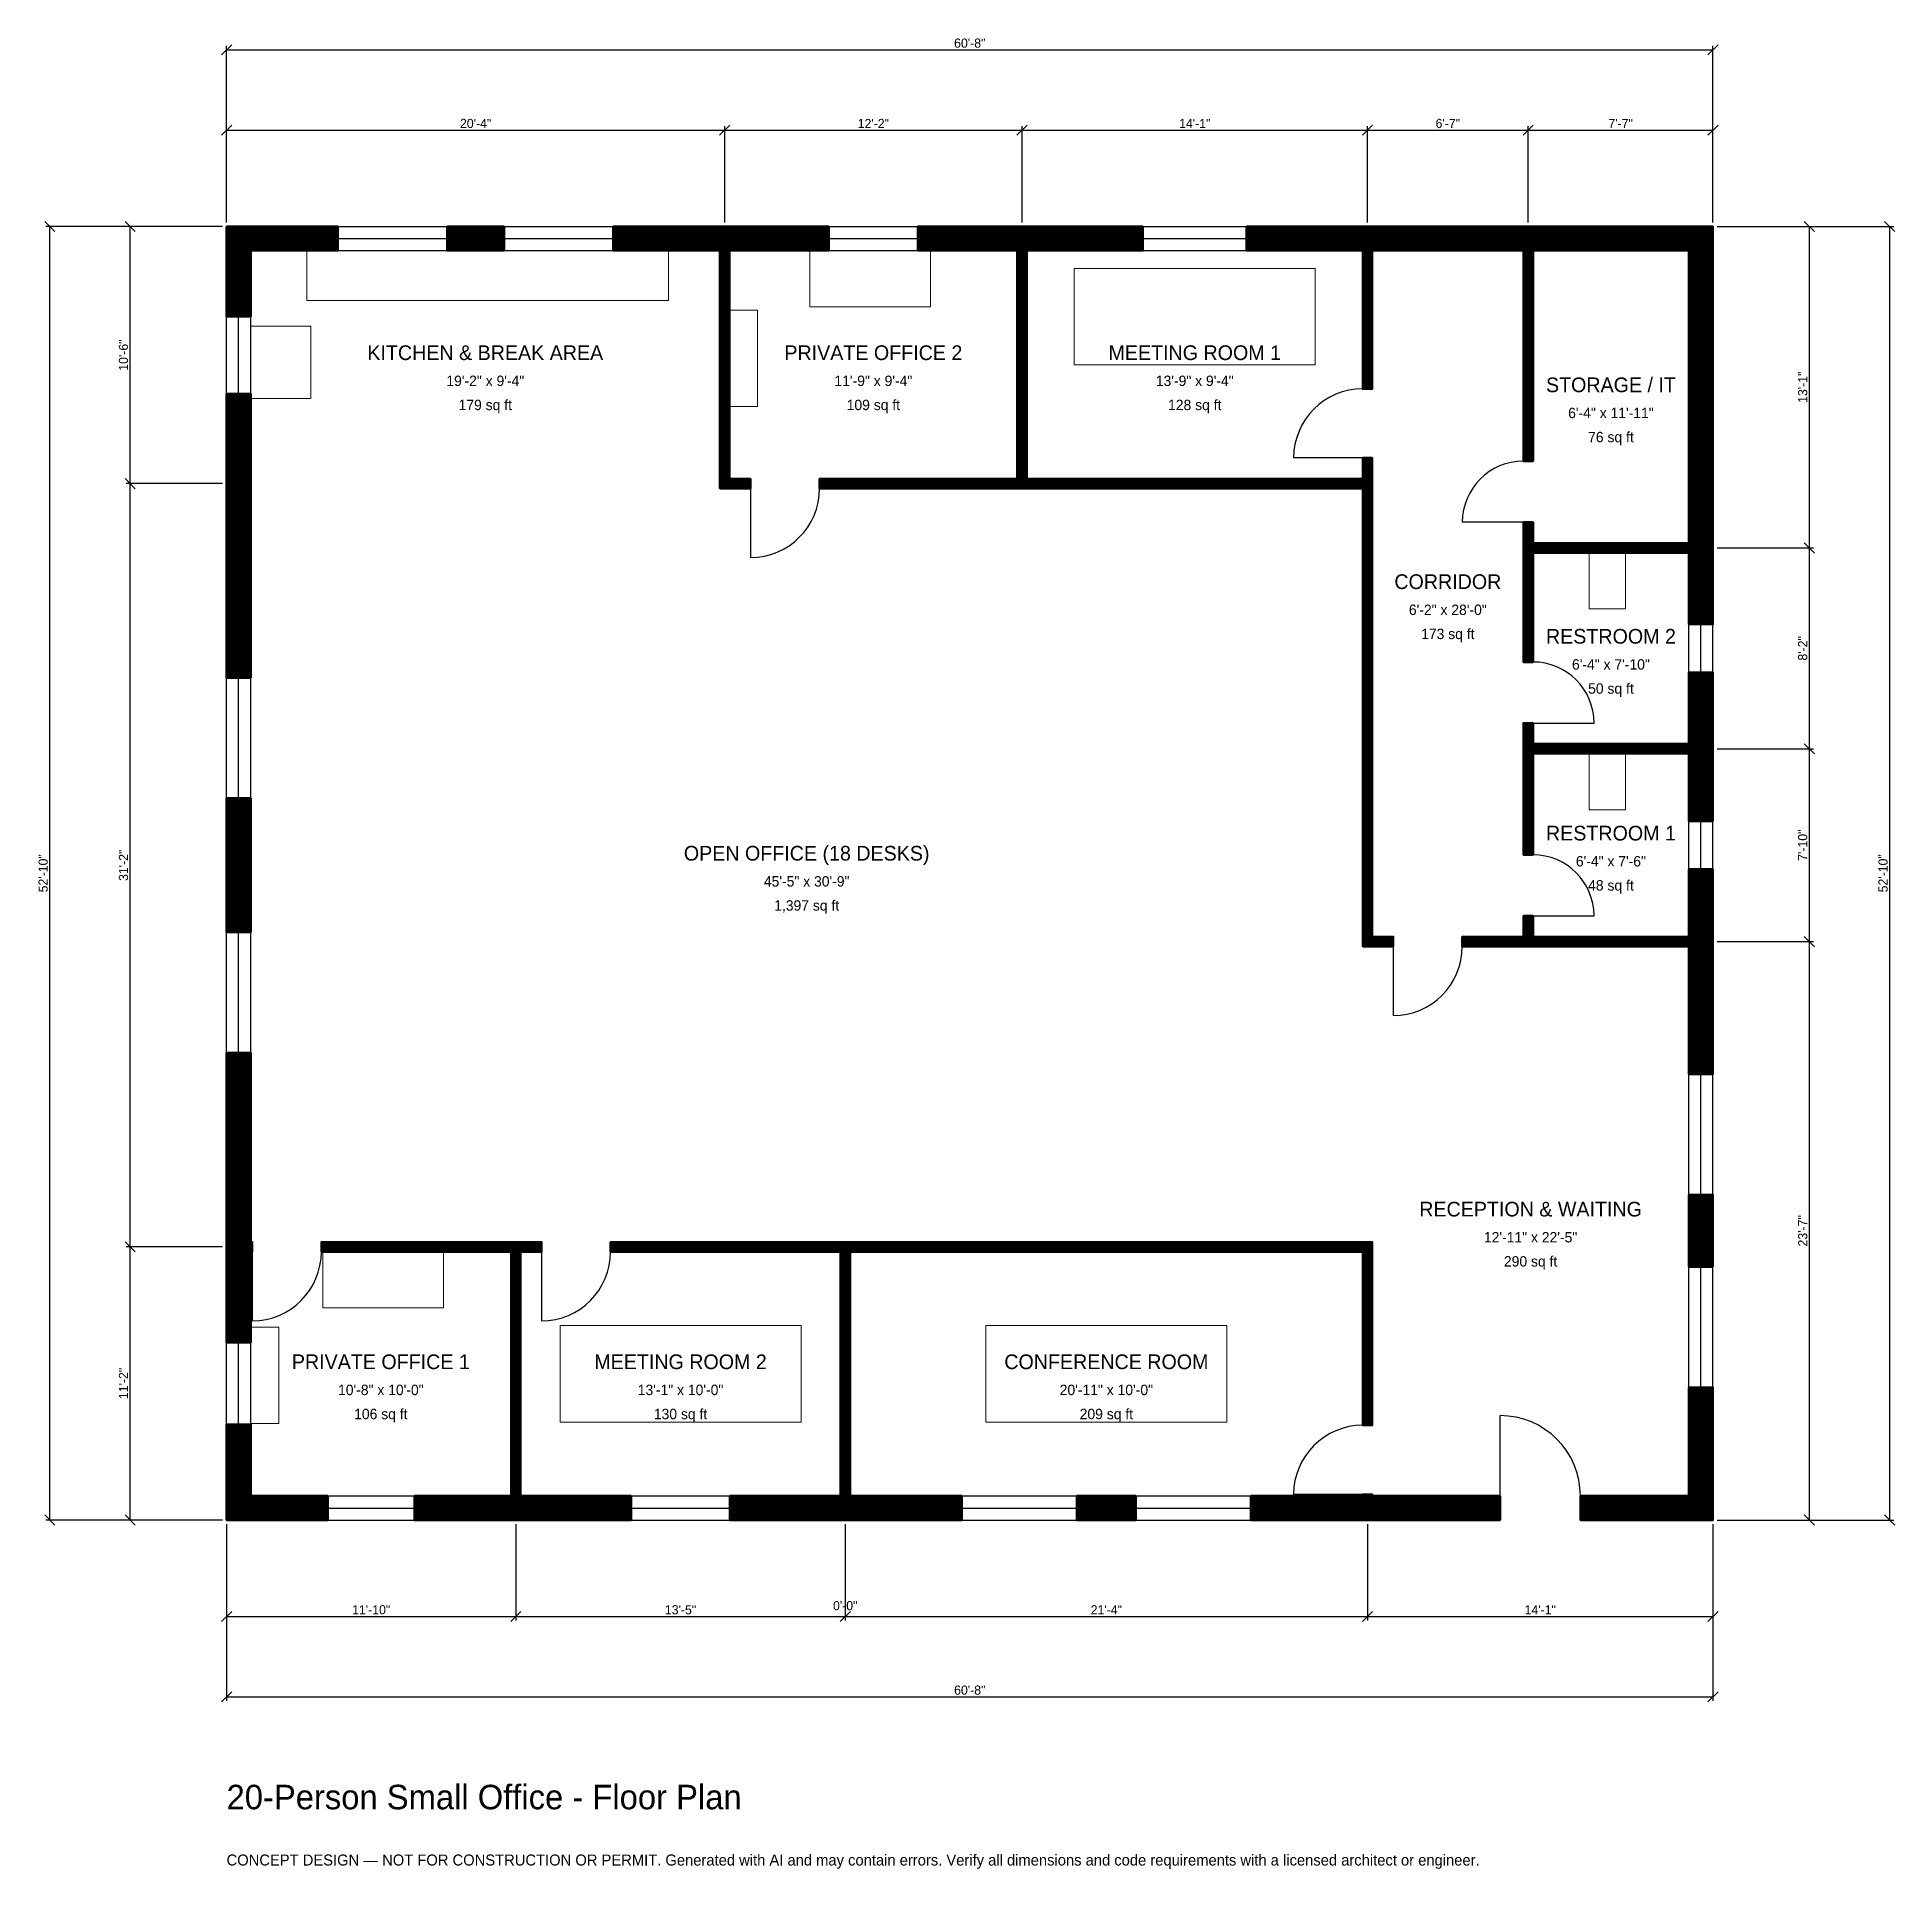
# Model space of a CAD drawing. Header units: inches. Extents: x -93 to 817, y -171 to 727.
import ezdxf
from ezdxf.enums import TextEntityAlignment as Align

# ---------------------------------------------------------------- set-up
doc = ezdxf.new("R2010")
doc.units = ezdxf.units.IN
doc.header["$MEASUREMENT"] = 0
for name, color, linetype, lineweight in [('A-ANNO-DIMS', 1, 'Continuous', 13), ('A-ANNO-TEXT', 7, 'Continuous', 18), ('A-AREA-IDEN', 7, 'Continuous', 18), ('A-DOOR', 2, 'Continuous', 25), ('A-FLOR-FIXT', 9, 'Continuous', 13), ('A-FURN', 9, 'Continuous', 13), ('A-GLAZ', 4, 'Continuous', 25), ('A-WALL', 7, 'Continuous', 50), ('A-WALL-PATT', 8, 'Continuous', 13)]:
    doc.layers.add(name, color=color, linetype=linetype, lineweight=lineweight)
doc.dimstyles.new('PLAN', dxfattribs={"dimtxt": 4.5, "dimasz": 3, "dimexe": 2, "dimexo": 2, "dimgap": 1, "dimtad": 1, "dimdec": 0, "dimlunit": 4, "dimtsz": 2.5, "dimcen": 2.5, "dimclrd": 1, "dimclre": 1, "dimazin": 3, "dimtfac": 1, "dimtmove": 0, "dimatfit": 3})

msp = doc.modelspace()

# ---------------------------------------------------------------- hatches: boundary and pattern name
at = {"layer": 'A-WALL-PATT'}
h = msp.add_hatch(dxfattribs=at)
h.set_pattern_fill('ANSI31', color=8, scale=0.8)
h.paths.add_polyline_path([(0, 136.2205), (0, 136.2205), (0, 139.7638), (0, 229.0026), (11.811, 229.0026), (11.811, 139.7638), (11.811, 136.2205), (12.5984, 136.2205), (12.5984, 131.4961), (11.811, 131.4961), (11.811, 127.9528), (11.811, 87.0079), (0, 87.0079), (0, 127.9528), (0, 131.4961), (0, 131.4961), (0, 136.2205)])
h.paths.add_polyline_path([(0, 353.6745), (11.811, 353.6745), (11.811, 288.0577), (0, 288.0577), (0, 353.6745)])
h.paths.add_polyline_path([(0, 501.9685), (0, 513.7795), (0, 551.9685), (11.811, 551.9685), (11.811, 513.7795), (11.811, 501.9685), (11.811, 412.7297), (0, 412.7297), (0, 501.9685)])
h.paths.add_polyline_path([(0, 622.0472), (0, 622.0472), (0, 633.8583), (0, 633.8583), (0, 633.8583), (11.811, 633.8583), (11.811, 633.8583), (54.5932, 633.8583), (54.5932, 622.0472), (11.811, 622.0472), (11.811, 589.7638), (0, 589.7638), (0, 622.0472)])
h.paths.add_polyline_path([(135.958, 633.8583), (135.958, 622.0472), (108.1365, 622.0472), (108.1365, 633.8583), (135.958, 633.8583)])
h.paths.add_polyline_path([(238.189, 633.8583), (241.7323, 633.8583), (241.7323, 633.8583), (246.4567, 633.8583), (246.4567, 633.8583), (250, 633.8583), (295.0787, 633.8583), (295.0787, 622.0472), (250, 622.0472), (246.4567, 622.0472), (246.4567, 510.2362), (256.6929, 510.2362), (256.6929, 505.5118), (246.4567, 505.5118), (241.7323, 505.5118), (241.7323, 510.2362), (241.7323, 622.0472), (238.189, 622.0472), (189.5013, 622.0472), (189.5013, 633.8583), (238.189, 633.8583)])
h.paths.add_polyline_path([(383.8583, 633.8583), (387.4016, 633.8583), (387.4016, 633.8583), (392.126, 633.8583), (392.126, 633.8583), (395.6693, 633.8583), (449.0157, 633.8583), (449.0157, 622.0472), (395.6693, 622.0472), (392.126, 622.0472), (392.126, 510.2362), (556.6929, 510.2362), (556.6929, 520.4724), (561.4173, 520.4724), (561.4173, 510.2362), (561.4173, 505.5118), (561.4173, 285.8268), (571.6535, 285.8268), (571.6535, 281.1024), (561.4173, 281.1024), (556.6929, 281.1024), (556.6929, 285.8268), (556.6929, 505.5118), (392.126, 505.5118), (387.4016, 505.5118), (290.5512, 505.5118), (290.5512, 510.2362), (387.4016, 510.2362), (387.4016, 622.0472), (383.8583, 622.0472), (338.7795, 622.0472), (338.7795, 633.8583), (383.8583, 633.8583)])
h.paths.add_polyline_path([(553.1496, 633.8583), (556.6929, 633.8583), (556.6929, 633.8583), (561.4173, 633.8583), (561.4173, 633.8583), (564.9606, 633.8583), (631.8898, 633.8583), (635.4331, 633.8583), (635.4331, 633.8583), (640.1575, 633.8583), (640.1575, 633.8583), (643.7008, 633.8583), (716.5354, 633.8583), (716.5354, 633.8583), (728.3465, 633.8583), (728.3465, 633.8583), (728.3465, 633.8583), (728.3465, 622.0472), (728.3465, 622.0472), (728.3465, 482.2835), (728.3465, 478.7402), (728.3465, 478.7402), (728.3465, 474.0157), (728.3465, 474.0157), (728.3465, 470.4724), (728.3465, 438.9764), (716.5354, 438.9764), (716.5354, 470.4724), (716.5354, 474.0157), (640.1575, 474.0157), (640.1575, 420.4724), (635.4331, 420.4724), (635.4331, 474.0157), (635.4331, 478.7402), (635.4331, 488.9764), (640.1575, 488.9764), (640.1575, 478.7402), (716.5354, 478.7402), (716.5354, 482.2835), (716.5354, 622.0472), (643.7008, 622.0472), (640.1575, 622.0472), (640.1575, 518.8976), (635.4331, 518.8976), (635.4331, 622.0472), (631.8898, 622.0472), (564.9606, 622.0472), (561.4173, 622.0472), (561.4173, 554.3307), (556.6929, 554.3307), (556.6929, 622.0472), (553.1496, 622.0472), (499.8031, 622.0472), (499.8031, 633.8583), (553.1496, 633.8583)])
h.paths.add_polyline_path([(728.3465, 383.8583), (728.3465, 380.315), (728.3465, 380.315), (728.3465, 375.5906), (728.3465, 375.5906), (728.3465, 372.0472), (728.3465, 342.5197), (716.5354, 342.5197), (716.5354, 372.0472), (716.5354, 375.5906), (640.1575, 375.5906), (640.1575, 325.9843), (635.4331, 325.9843), (635.4331, 375.5906), (635.4331, 380.315), (635.4331, 390.5512), (640.1575, 390.5512), (640.1575, 380.315), (716.5354, 380.315), (716.5354, 383.8583), (716.5354, 415.3543), (728.3465, 415.3543), (728.3465, 383.8583)])
h.paths.add_polyline_path([(728.3465, 289.3701), (728.3465, 285.8268), (728.3465, 285.8268), (728.3465, 281.1024), (728.3465, 281.1024), (728.3465, 277.5591), (728.3465, 218.5039), (716.5354, 218.5039), (716.5354, 277.5591), (716.5354, 281.1024), (640.1575, 281.1024), (635.4331, 281.1024), (605.5118, 281.1024), (605.5118, 285.8268), (635.4331, 285.8268), (635.4331, 296.063), (640.1575, 296.063), (640.1575, 285.8268), (716.5354, 285.8268), (716.5354, 289.3701), (716.5354, 318.8976), (728.3465, 318.8976), (728.3465, 289.3701)])
h.paths.add_polyline_path([(728.3465, 124.0157), (716.5354, 124.0157), (716.5354, 159.4488), (728.3465, 159.4488), (728.3465, 124.0157)])
h.paths.add_polyline_path([(728.3465, 11.811), (728.3465, 11.811), (728.3465, 0), (728.3465, 0), (728.3465, 0), (728.3465, 0), (716.5354, 0), (716.5354, 0), (663.3858, 0), (663.3858, 11.811), (716.5354, 11.811), (716.5354, 64.9606), (728.3465, 64.9606), (728.3465, 11.811)])
h.paths.add_polyline_path([(564.9606, 0), (561.4173, 0), (561.4173, 0), (556.6929, 0), (556.6929, 0), (553.1496, 0), (501.9029, 0), (501.9029, 11.811), (553.1496, 11.811), (556.6929, 11.811), (556.6929, 12.5984), (561.4173, 12.5984), (561.4173, 11.811), (564.9606, 11.811), (624.0157, 11.811), (624.0157, 0), (564.9606, 0)])
h.paths.add_polyline_path([(416.601, 0), (416.601, 11.811), (445.6037, 11.811), (445.6037, 0), (416.601, 0)])
h.paths.add_polyline_path([(309.0551, 0), (305.5118, 0), (305.5118, 0), (300.7874, 0), (300.7874, 0), (297.2441, 0), (246.6535, 0), (246.6535, 11.811), (297.2441, 11.811), (300.7874, 11.811), (300.7874, 131.4961), (188.189, 131.4961), (188.189, 136.2205), (300.7874, 136.2205), (300.7874, 136.2205), (305.5118, 136.2205), (556.6929, 136.2205), (561.4173, 136.2205), (561.4173, 131.4961), (561.4173, 46.4567), (556.6929, 46.4567), (556.6929, 131.4961), (305.5118, 131.4961), (305.5118, 11.811), (309.0551, 11.811), (360.3018, 11.811), (360.3018, 0), (309.0551, 0)])
h.paths.add_polyline_path([(147.6378, 0), (144.0945, 0), (144.0945, 0), (139.3701, 0), (139.3701, 0), (135.8268, 0), (92.126, 0), (92.126, 11.811), (135.8268, 11.811), (139.3701, 11.811), (139.3701, 131.4961), (46.4567, 131.4961), (46.4567, 136.2205), (139.3701, 136.2205), (144.0945, 136.2205), (154.3307, 136.2205), (154.3307, 131.4961), (144.0945, 131.4961), (144.0945, 11.811), (147.6378, 11.811), (198.2283, 11.811), (198.2283, 0), (147.6378, 0)])
h.paths.add_polyline_path([(11.811, 0), (11.811, 0), (0, 0), (0, 0), (0, 0), (0, 0), (0, 11.811), (0, 11.811), (0, 46.8504), (11.811, 46.8504), (11.811, 11.811), (49.6063, 11.811), (49.6063, 0), (11.811, 0)])

# ---------------------------------------------------------------- linework, layer by layer
at = {"layer": 'A-DOOR'}
for p, q in [((556.6929, 520.4724), (522.8346, 520.4724)), ((256.6929, 505.5118), (256.6929, 471.6535)), ((635.4331, 488.9764), (605.5118, 488.9764)), ((640.1575, 390.5512), (670.0787, 390.5512)), ((640.1575, 296.063), (670.0787, 296.063)), ((571.6535, 281.1024), (571.6535, 247.2441)), ((12.5984, 131.4961), (12.5984, 97.6378)), ((154.3307, 131.4961), (154.3307, 97.6378)), ((624.0157, 11.811), (624.0157, 51.1811)), ((556.6929, 12.5984), (522.8346, 12.5984))]:
    msp.add_line(p, q, dxfattribs=at)
for centre, radius, start, end in [((556.6929, 520.4724), 33.8583, 90, 180), ((635.4331, 488.9764), 29.9213, 90, 180), ((256.6929, 505.5118), 33.8583, 270, 360), ((640.1575, 390.5512), 29.9213, 0, 90), ((640.1575, 296.063), 29.9213, 0, 90), ((571.6535, 281.1024), 33.8583, 270, 360), ((12.5984, 131.4961), 33.8583, 270, 360), ((154.3307, 131.4961), 33.8583, 270, 360), ((556.6929, 12.5984), 33.8583, 90, 180), ((624.0157, 11.811), 39.3701, 0, 90)]:
    msp.add_arc(centre, radius, start, end, dxfattribs=at)
at = {"layer": 'A-FLOR-FIXT'}
for points in [[(39.3701, 597.6378), (216.5354, 597.6378), (216.5354, 622.0472), (39.3701, 622.0472)], [(667.7165, 446.4567), (685.4331, 446.4567), (685.4331, 474.0157), (667.7165, 474.0157)], [(667.7165, 348.0315), (685.4331, 348.0315), (685.4331, 375.5906), (667.7165, 375.5906)]]:
    msp.add_lwpolyline(points, close=True, dxfattribs=at)
at = {"layer": 'A-FURN'}
for points in [[(285.8268, 594.4882), (344.8819, 594.4882), (344.8819, 622.0472), (285.8268, 622.0472)], [(415.3543, 566.1417), (533.4646, 566.1417), (533.4646, 613.3858), (415.3543, 613.3858)], [(246.4567, 545.6693), (260.2362, 545.6693), (260.2362, 592.9134), (246.4567, 592.9134)], [(11.811, 549.6063), (41.3386, 549.6063), (41.3386, 585.0394), (11.811, 585.0394)], [(47.2441, 103.937), (106.2992, 103.937), (106.2992, 131.4961), (47.2441, 131.4961)], [(11.811, 47.2441), (25.5906, 47.2441), (25.5906, 94.4882), (11.811, 94.4882)], [(163.3858, 48.0315), (281.4961, 48.0315), (281.4961, 95.2756), (163.3858, 95.2756)], [(372.0472, 48.0315), (490.1575, 48.0315), (490.1575, 95.2756), (372.0472, 95.2756)]]:
    msp.add_lwpolyline(points, close=True, dxfattribs=at)
at = {"layer": 'A-GLAZ'}
for p, q in [((54.5932, 633.8583), (108.1365, 633.8583)), ((135.958, 633.8583), (189.5013, 633.8583)), ((295.0787, 633.8583), (338.7795, 633.8583)), ((449.0157, 633.8583), (499.8031, 633.8583)), ((54.5932, 627.9528), (108.1365, 627.9528)), ((54.5932, 622.0472), (108.1365, 622.0472)), ((135.958, 627.9528), (189.5013, 627.9528)), ((135.958, 622.0472), (189.5013, 622.0472)), ((295.0787, 627.9528), (338.7795, 627.9528)), ((295.0787, 622.0472), (338.7795, 622.0472)), ((449.0157, 627.9528), (499.8031, 627.9528)), ((449.0157, 622.0472), (499.8031, 622.0472)), ((0, 551.9685), (0, 589.7638)), ((5.9055, 551.9685), (5.9055, 589.7638)), ((11.811, 551.9685), (11.811, 589.7638)), ((716.5354, 415.3543), (716.5354, 438.9764)), ((722.4409, 415.3543), (722.4409, 438.9764)), ((728.3465, 415.3543), (728.3465, 438.9764)), ((0, 353.6745), (0, 412.7297)), ((5.9055, 353.6745), (5.9055, 412.7297)), ((11.811, 353.6745), (11.811, 412.7297)), ((716.5354, 318.8976), (716.5354, 342.5197)), ((722.4409, 318.8976), (722.4409, 342.5197)), ((728.3465, 318.8976), (728.3465, 342.5197)), ((0, 229.0026), (0, 288.0577)), ((5.9055, 229.0026), (5.9055, 288.0577)), ((11.811, 229.0026), (11.811, 288.0577)), ((716.5354, 159.4488), (716.5354, 218.5039)), ((722.4409, 159.4488), (722.4409, 218.5039)), ((728.3465, 159.4488), (728.3465, 218.5039)), ((716.5354, 64.9606), (716.5354, 124.0157)), ((722.4409, 64.9606), (722.4409, 124.0157)), ((728.3465, 64.9606), (728.3465, 124.0157)), ((0, 46.8504), (0, 87.0079)), ((5.9055, 46.8504), (5.9055, 87.0079)), ((11.811, 46.8504), (11.811, 87.0079)), ((49.6063, 11.811), (92.126, 11.811)), ((198.2283, 11.811), (246.6535, 11.811)), ((360.3018, 11.811), (416.601, 11.811)), ((445.6037, 11.811), (501.9029, 11.811)), ((49.6063, 5.9055), (92.126, 5.9055)), ((49.6063, 0), (92.126, 0)), ((198.2283, 5.9055), (246.6535, 5.9055)), ((198.2283, 0), (246.6535, 0)), ((360.3018, 5.9055), (416.601, 5.9055)), ((360.3018, 0), (416.601, 0)), ((445.6037, 5.9055), (501.9029, 5.9055)), ((445.6037, 0), (501.9029, 0))]:
    msp.add_line(p, q, dxfattribs=at)
at = {"layer": 'A-WALL'}
for points in [[(0, 622.0472), (0, 622.0472), (0, 633.8583), (0, 633.8583), (0, 633.8583), (11.811, 633.8583), (11.811, 633.8583), (54.5932, 633.8583), (54.5932, 622.0472), (11.811, 622.0472), (11.811, 589.7638), (0, 589.7638), (0, 622.0472)], [(135.958, 633.8583), (135.958, 622.0472), (108.1365, 622.0472), (108.1365, 633.8583), (135.958, 633.8583)], [(238.189, 633.8583), (241.7323, 633.8583), (241.7323, 633.8583), (246.4567, 633.8583), (246.4567, 633.8583), (250, 633.8583), (295.0787, 633.8583), (295.0787, 622.0472), (250, 622.0472), (246.4567, 622.0472), (246.4567, 510.2362), (256.6929, 510.2362), (256.6929, 505.5118), (246.4567, 505.5118), (241.7323, 505.5118), (241.7323, 510.2362), (241.7323, 622.0472), (238.189, 622.0472), (189.5013, 622.0472), (189.5013, 633.8583), (238.189, 633.8583)], [(383.8583, 633.8583), (387.4016, 633.8583), (387.4016, 633.8583), (392.126, 633.8583), (392.126, 633.8583), (395.6693, 633.8583), (449.0157, 633.8583), (449.0157, 622.0472), (395.6693, 622.0472), (392.126, 622.0472), (392.126, 510.2362), (556.6929, 510.2362), (556.6929, 520.4724), (561.4173, 520.4724), (561.4173, 510.2362), (561.4173, 505.5118), (561.4173, 285.8268), (571.6535, 285.8268), (571.6535, 281.1024), (561.4173, 281.1024), (556.6929, 281.1024), (556.6929, 285.8268), (556.6929, 505.5118), (392.126, 505.5118), (387.4016, 505.5118), (290.5512, 505.5118), (290.5512, 510.2362), (387.4016, 510.2362), (387.4016, 622.0472), (383.8583, 622.0472), (338.7795, 622.0472), (338.7795, 633.8583), (383.8583, 633.8583)], [(553.1496, 633.8583), (556.6929, 633.8583), (556.6929, 633.8583), (561.4173, 633.8583), (561.4173, 633.8583), (564.9606, 633.8583), (631.8898, 633.8583), (635.4331, 633.8583), (635.4331, 633.8583), (640.1575, 633.8583), (640.1575, 633.8583), (643.7008, 633.8583), (716.5354, 633.8583), (716.5354, 633.8583), (728.3465, 633.8583), (728.3465, 633.8583), (728.3465, 633.8583), (728.3465, 622.0472), (728.3465, 622.0472), (728.3465, 482.2835), (728.3465, 478.7402), (728.3465, 478.7402), (728.3465, 474.0157), (728.3465, 474.0157), (728.3465, 470.4724), (728.3465, 438.9764), (716.5354, 438.9764), (716.5354, 470.4724), (716.5354, 474.0157), (640.1575, 474.0157), (640.1575, 420.4724), (635.4331, 420.4724), (635.4331, 474.0157), (635.4331, 478.7402), (635.4331, 488.9764), (640.1575, 488.9764), (640.1575, 478.7402), (716.5354, 478.7402), (716.5354, 482.2835), (716.5354, 622.0472), (643.7008, 622.0472), (640.1575, 622.0472), (640.1575, 518.8976), (635.4331, 518.8976), (635.4331, 622.0472), (631.8898, 622.0472), (564.9606, 622.0472), (561.4173, 622.0472), (561.4173, 554.3307), (556.6929, 554.3307), (556.6929, 622.0472), (553.1496, 622.0472), (499.8031, 622.0472), (499.8031, 633.8583), (553.1496, 633.8583)], [(0, 501.9685), (0, 513.7795), (0, 551.9685), (11.811, 551.9685), (11.811, 513.7795), (11.811, 501.9685), (11.811, 412.7297), (0, 412.7297), (0, 501.9685)], [(728.3465, 383.8583), (728.3465, 380.315), (728.3465, 380.315), (728.3465, 375.5906), (728.3465, 375.5906), (728.3465, 372.0472), (728.3465, 342.5197), (716.5354, 342.5197), (716.5354, 372.0472), (716.5354, 375.5906), (640.1575, 375.5906), (640.1575, 325.9843), (635.4331, 325.9843), (635.4331, 375.5906), (635.4331, 380.315), (635.4331, 390.5512), (640.1575, 390.5512), (640.1575, 380.315), (716.5354, 380.315), (716.5354, 383.8583), (716.5354, 415.3543), (728.3465, 415.3543), (728.3465, 383.8583)], [(0, 353.6745), (11.811, 353.6745), (11.811, 288.0577), (0, 288.0577), (0, 353.6745)], [(728.3465, 289.3701), (728.3465, 285.8268), (728.3465, 285.8268), (728.3465, 281.1024), (728.3465, 281.1024), (728.3465, 277.5591), (728.3465, 218.5039), (716.5354, 218.5039), (716.5354, 277.5591), (716.5354, 281.1024), (640.1575, 281.1024), (635.4331, 281.1024), (605.5118, 281.1024), (605.5118, 285.8268), (635.4331, 285.8268), (635.4331, 296.063), (640.1575, 296.063), (640.1575, 285.8268), (716.5354, 285.8268), (716.5354, 289.3701), (716.5354, 318.8976), (728.3465, 318.8976), (728.3465, 289.3701)], [(0, 136.2205), (0, 136.2205), (0, 139.7638), (0, 229.0026), (11.811, 229.0026), (11.811, 139.7638), (11.811, 136.2205), (12.5984, 136.2205), (12.5984, 131.4961), (11.811, 131.4961), (11.811, 127.9528), (11.811, 87.0079), (0, 87.0079), (0, 127.9528), (0, 131.4961), (0, 131.4961), (0, 136.2205)], [(728.3465, 124.0157), (716.5354, 124.0157), (716.5354, 159.4488), (728.3465, 159.4488), (728.3465, 124.0157)], [(147.6378, 0), (144.0945, 0), (144.0945, 0), (139.3701, 0), (139.3701, 0), (135.8268, 0), (92.126, 0), (92.126, 11.811), (135.8268, 11.811), (139.3701, 11.811), (139.3701, 131.4961), (46.4567, 131.4961), (46.4567, 136.2205), (139.3701, 136.2205), (144.0945, 136.2205), (154.3307, 136.2205), (154.3307, 131.4961), (144.0945, 131.4961), (144.0945, 11.811), (147.6378, 11.811), (198.2283, 11.811), (198.2283, 0), (147.6378, 0)], [(309.0551, 0), (305.5118, 0), (305.5118, 0), (300.7874, 0), (300.7874, 0), (297.2441, 0), (246.6535, 0), (246.6535, 11.811), (297.2441, 11.811), (300.7874, 11.811), (300.7874, 131.4961), (188.189, 131.4961), (188.189, 136.2205), (300.7874, 136.2205), (300.7874, 136.2205), (305.5118, 136.2205), (556.6929, 136.2205), (561.4173, 136.2205), (561.4173, 131.4961), (561.4173, 46.4567), (556.6929, 46.4567), (556.6929, 131.4961), (305.5118, 131.4961), (305.5118, 11.811), (309.0551, 11.811), (360.3018, 11.811), (360.3018, 0), (309.0551, 0)], [(728.3465, 11.811), (728.3465, 11.811), (728.3465, 0), (728.3465, 0), (728.3465, 0), (728.3465, 0), (716.5354, 0), (716.5354, 0), (663.3858, 0), (663.3858, 11.811), (716.5354, 11.811), (716.5354, 64.9606), (728.3465, 64.9606), (728.3465, 11.811)], [(11.811, 0), (11.811, 0), (0, 0), (0, 0), (0, 0), (0, 0), (0, 11.811), (0, 11.811), (0, 46.8504), (11.811, 46.8504), (11.811, 11.811), (49.6063, 11.811), (49.6063, 0), (11.811, 0)], [(416.601, 0), (416.601, 11.811), (445.6037, 11.811), (445.6037, 0), (416.601, 0)], [(564.9606, 0), (561.4173, 0), (561.4173, 0), (556.6929, 0), (556.6929, 0), (553.1496, 0), (501.9029, 0), (501.9029, 11.811), (553.1496, 11.811), (556.6929, 11.811), (556.6929, 12.5984), (561.4173, 12.5984), (561.4173, 11.811), (564.9606, 11.811), (624.0157, 11.811), (624.0157, 0), (564.9606, 0)]]:
    msp.add_lwpolyline(points, close=True, dxfattribs=at)

# ---------------------------------------------------------------- texts
at = {"layer": 'A-ANNO-TEXT'}
for s, height, p in [('20-Person Small Office - Floor Plan', 12, (0, -141.7323)), ('CONCEPT DESIGN — NOT FOR CONSTRUCTION OR PERMIT. Generated with AI and may contain errors. Verify all dimensions and code requirements with a licensed architect or engineer.', 5.4, (0, -169.2913))]:
    msp.add_text(s, height=height, dxfattribs=at).set_placement(p)
at = {"layer": 'A-AREA-IDEN'}
for s, height, p in [('KITCHEN & BREAK AREA', 7.2, (126.7717, 572.0472)), ('PRIVATE OFFICE 2', 7.2, (316.9291, 572.0472)), ('MEETING ROOM 1', 7.2, (474.4094, 572.0472)), ('19\'-2" x 9\'-4"', 5.1, (126.7717, 558.2677)), ('11\'-9" x 9\'-4"', 5.1, (316.9291, 558.2677)), ('13\'-9" x 9\'-4"', 5.1, (474.4094, 558.2677)), ('STORAGE / IT', 7.2, (678.3465, 556.2992)), ('179 sq ft', 5.1, (126.7717, 546.4567)), ('109 sq ft', 5.1, (316.9291, 546.4567)), ('128 sq ft', 5.1, (474.4094, 546.4567)), ('6\'-4" x 11\'-11"', 5.1, (678.3465, 542.5197)), ('76 sq ft', 5.1, (678.3465, 530.7087)), ('CORRIDOR', 7.2, (598.4252, 459.8425)), ('6\'-2" x 28\'-0"', 5.1, (598.4252, 446.063)), ('173 sq ft', 5.1, (598.4252, 434.252)), ('RESTROOM 2', 7.2, (678.3465, 433.0709)), ('6\'-4" x 7\'-10"', 5.1, (678.3465, 419.2913)), ('50 sq ft', 5.1, (678.3465, 407.4803)), ('RESTROOM 1', 7.2, (678.3465, 336.6142)), ('OPEN OFFICE (18 DESKS)', 7.2, (284.252, 326.7717)), ('6\'-4" x 7\'-6"', 5.1, (678.3465, 322.8346)), ('45\'-5" x 30\'-9"', 5.1, (284.252, 312.9921)), ('48 sq ft', 5.1, (678.3465, 311.0236)), ('1,397 sq ft', 5.1, (284.252, 301.1811)), ('RECEPTION & WAITING', 7.2, (638.9764, 152.3622)), ('12\'-11" x 22\'-5"', 5.1, (638.9764, 138.5827)), ('290 sq ft', 5.1, (638.9764, 126.7717)), ('PRIVATE OFFICE 1', 7.2, (75.5906, 77.5591)), ('MEETING ROOM 2', 7.2, (222.4409, 77.5591)), ('CONFERENCE ROOM', 7.2, (431.1024, 77.5591)), ('10\'-8" x 10\'-0"', 5.1, (75.5906, 63.7795)), ('13\'-1" x 10\'-0"', 5.1, (222.4409, 63.7795)), ('20\'-11" x 10\'-0"', 5.1, (431.1024, 63.7795)), ('106 sq ft', 5.1, (75.5906, 51.9685)), ('130 sq ft', 5.1, (222.4409, 51.9685)), ('209 sq ft', 5.1, (431.1024, 51.9685))]:
    msp.add_text(s, height=height, dxfattribs=at).set_placement(p, align=Align.MIDDLE_CENTER)

# ---------------------------------------------------------------- dimensions: what is measured, and where the dimension line sits
at = {"layer": 'A-ANNO-DIMS'}
for base, p1, p2, text in [((0, 720.4724), (0, 633.8583), (728.3465, 633.8583), '60\'-8"'), ((0, 681.1024), (0, 633.8583), (244.0945, 633.8583), '20\'-4"'), ((244.0945, 681.1024), (244.0945, 633.8583), (389.7638, 633.8583), '12\'-2"'), ((389.7638, 681.1024), (389.7638, 633.8583), (559.0551, 633.8583), '14\'-1"'), ((559.0551, 681.1024), (559.0551, 633.8583), (637.7953, 633.8583), '6\'-7"'), ((637.7953, 681.1024), (637.7953, 633.8583), (728.3465, 633.8583), '7\'-7"'), ((0, -47.2441), (0, 0), (141.7323, 0), '11\'-10"'), ((0, -86.6142), (0, 0), (728.3465, 0), '60\'-8"'), ((141.7323, -47.2441), (141.7323, 0), (303.1496, 0), '13\'-5"'), ((303.1496, -47.2441), (303.1496, 0), (303.1496, 0), '0\'-0"'), ((303.1496, -47.2441), (303.1496, 0), (559.0551, 0), '21\'-4"'), ((559.0551, -47.2441), (559.0551, 0), (728.3465, 0), '14\'-1"')]:
    msp.add_linear_dim(base=base, p1=p1, p2=p2, text=text, dimstyle='PLAN', dxfattribs=at).render()
for base, p1, p2, text in [((-86.6142, 0), (0, 0), (0, 633.8583), '52\'-10"'), ((-47.2441, 507.874), (0, 507.874), (0, 633.8583), '10\'-6"'), ((775.5906, 476.378), (728.3465, 476.378), (728.3465, 633.8583), '13\'-1"'), ((814.9606, 0), (728.3465, 0), (728.3465, 633.8583), '52\'-10"'), ((-47.2441, 133.8583), (0, 133.8583), (0, 507.874), '31\'-2"'), ((775.5906, 377.9528), (728.3465, 377.9528), (728.3465, 476.378), '8\'-2"'), ((775.5906, 283.4646), (728.3465, 283.4646), (728.3465, 377.9528), '7\'-10"'), ((775.5906, 0), (728.3465, 0), (728.3465, 283.4646), '23\'-7"'), ((-47.2441, 0), (0, 0), (0, 133.8583), '11\'-2"')]:
    msp.add_linear_dim(base=base, p1=p1, p2=p2, angle=90, text=text, dimstyle='PLAN', dxfattribs=at).render()

doc.saveas('drawing.dxf')
